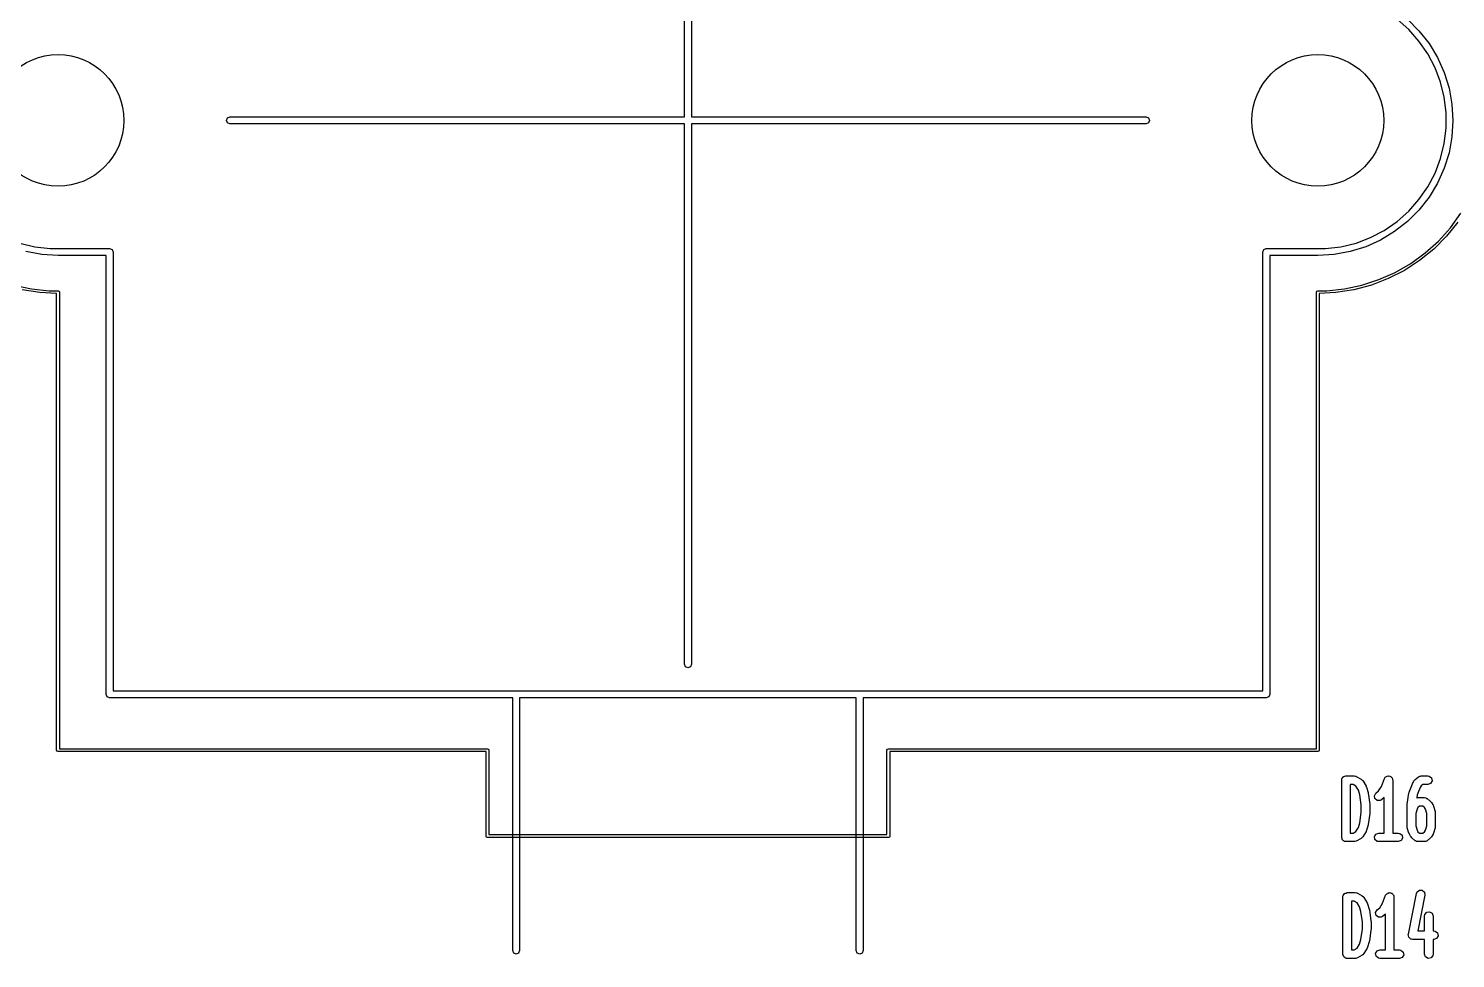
# Model space of a CAD drawing. Extents: x 3.67 to 6.5, y -4.53 to -1.6.
# Drawn here: x 4.665 to 5.646, y -3.214 to -2.575 of the extents above; entities that cross this region are included whole.
import ezdxf

# ---------------------------------------------------------------- set-up
doc = ezdxf.new("R2010")
doc.units = 0
doc.header["$MEASUREMENT"] = 0
doc.layers.add('BLACK', color=7, linetype='CONTINUOUS')

msp = doc.modelspace()

# ---------------------------------------------------------------- linework, layer by layer
at = {"layer": 'BLACK', "linetype": 'CONTINUOUS'}
for p, q in [((5.11575, -2.63543), (5.11575, -2.26378)), ((5.12047, -2.26378), (5.12047, -2.63543)), ((5.61365, -2.57532), (5.60567, -2.56825)), ((5.61279, -2.56825), (5.62073, -2.57618)), ((5.62073, -2.58331), (5.61365, -2.57532)), ((5.62073, -2.57618), (5.62765, -2.58501)), ((5.62679, -2.59209), (5.62073, -2.58331)), ((5.62765, -2.58501), (5.63345, -2.59462)), ((5.63175, -2.60154), (5.62679, -2.59209)), ((5.63345, -2.59462), (5.63806, -2.60485)), ((5.63553, -2.61151), (5.63175, -2.60154)), ((5.63806, -2.60485), (5.64139, -2.61556)), ((5.63808, -2.62187), (5.63553, -2.61151)), ((5.64139, -2.61556), (5.64342, -2.6266)), ((5.63937, -2.63246), (5.63808, -2.62187)), ((5.64342, -2.6266), (5.64409, -2.6378)), ((4.80079, -2.6378), (4.80148, -2.63612)), ((4.80148, -2.63947), (4.80079, -2.6378)), ((4.80148, -2.63612), (4.80315, -2.63543)), ((4.80315, -2.63543), (5.11575, -2.63543)), ((5.12047, -2.63543), (5.43307, -2.63543)), ((5.43307, -2.63543), (5.43474, -2.63612)), ((5.43474, -2.63612), (5.43543, -2.6378)), ((5.43543, -2.6378), (5.43474, -2.63947)), ((5.63937, -2.6378), (5.63937, -2.63246)), ((5.63937, -2.64313), (5.63937, -2.6378)), ((5.63937, -2.6378), (5.63937, -2.6378)), ((5.64409, -2.6378), (5.64342, -2.64899)), ((5.64409, -2.6378), (5.64409, -2.6378)), ((4.80315, -2.64016), (4.80148, -2.63947)), ((5.11575, -2.64016), (4.80315, -2.64016)), ((5.11575, -3.01181), (5.11575, -2.64016)), ((5.43307, -2.64016), (5.12047, -2.64016)), ((5.12047, -2.64016), (5.12047, -3.01181)), ((5.43474, -2.63947), (5.43307, -2.64016)), ((5.63808, -2.65372), (5.63937, -2.64313)), ((5.63553, -2.66408), (5.63808, -2.65372)), ((5.64342, -2.64899), (5.64139, -2.66003)), ((5.63175, -2.67406), (5.63553, -2.66408)), ((5.64139, -2.66003), (5.63806, -2.67074)), ((5.62679, -2.6835), (5.63175, -2.67406)), ((5.63806, -2.67074), (5.63345, -2.68097)), ((5.62073, -2.69228), (5.62679, -2.6835)), ((5.63345, -2.68097), (5.62765, -2.69058)), ((5.61365, -2.70027), (5.62073, -2.69228)), ((5.62765, -2.69058), (5.62073, -2.69941)), ((5.59689, -2.7134), (5.60567, -2.70734)), ((5.61279, -2.70734), (5.60396, -2.71426)), ((5.60567, -2.70734), (5.61365, -2.70027)), ((5.62073, -2.69941), (5.61279, -2.70734)), ((5.64233, -2.71161), (5.64955, -2.70167)), ((5.58744, -2.71836), (5.59689, -2.7134)), ((5.60396, -2.71426), (5.59436, -2.72007)), ((5.63969, -2.71749), (5.63087, -2.7263)), ((5.63412, -2.72073), (5.64233, -2.71161)), ((5.64753, -2.7078), (5.63969, -2.71749)), ((4.65875, -2.72214), (4.66911, -2.7247)), ((4.66911, -2.7247), (4.6797, -2.72598)), ((4.6797, -2.72598), (4.68504, -2.72598)), ((4.68504, -2.72598), (4.72047, -2.72598)), ((4.72047, -2.72598), (4.72214, -2.72668)), ((4.72214, -2.72668), (4.72283, -2.72835)), ((5.51339, -2.72835), (5.51408, -2.72668)), ((5.51408, -2.72668), (5.51575, -2.72598)), ((5.51575, -2.72598), (5.55118, -2.72598)), ((5.55118, -2.72598), (5.55118, -2.72598)), ((5.55118, -2.72598), (5.55118, -2.72598)), ((5.55118, -2.72598), (5.55118, -2.72598)), ((5.55118, -2.72598), (5.55652, -2.72598)), ((5.55652, -2.72598), (5.56711, -2.7247)), ((5.56711, -2.7247), (5.57747, -2.72215)), ((5.58413, -2.72467), (5.57342, -2.72801)), ((5.57747, -2.72215), (5.58744, -2.71836)), ((5.59436, -2.72007), (5.58413, -2.72467)), ((5.63087, -2.7263), (5.62118, -2.73414)), ((5.62499, -2.72894), (5.63412, -2.72073)), ((4.67384, -2.73003), (4.6628, -2.72801)), ((4.68504, -2.73071), (4.67384, -2.73003)), ((4.71811, -2.73071), (4.68504, -2.73071)), ((4.71811, -2.76378), (4.71811, -2.73071)), ((4.72283, -2.72835), (4.72283, -2.76378)), ((5.51339, -2.76378), (5.51339, -2.72835)), ((5.55118, -2.73071), (5.51811, -2.73071)), ((5.51811, -2.73071), (5.51811, -2.76378)), ((5.56238, -2.73003), (5.55118, -2.73071)), ((5.55118, -2.73071), (5.55118, -2.73071)), ((5.55118, -2.73071), (5.55118, -2.73071)), ((5.57342, -2.72801), (5.56238, -2.73003)), ((5.60443, -2.7423), (5.61506, -2.73616)), ((5.62118, -2.73414), (5.61073, -2.74093)), ((5.61506, -2.73616), (5.62499, -2.72894)), ((5.59962, -2.74659), (5.58798, -2.75106)), ((5.59321, -2.74729), (5.60443, -2.7423)), ((5.61073, -2.74093), (5.59962, -2.74659)), ((4.65468, -2.75109), (4.66669, -2.75364)), ((4.67259, -2.75624), (4.66028, -2.75429)), ((4.66669, -2.75364), (4.6789, -2.75492)), ((4.68406, -2.75684), (4.67259, -2.75624)), ((4.6789, -2.75492), (4.68504, -2.75492)), ((4.68504, -2.75492), (4.68562, -2.75511)), ((4.68562, -2.75511), (4.68567, -2.75518)), ((4.68567, -2.75518), (4.68574, -2.75521)), ((4.68574, -2.75521), (4.68579, -2.75535)), ((4.68579, -2.75535), (4.68598, -2.7556)), ((4.68598, -2.7556), (4.68598, -2.75579)), ((4.68598, -2.75579), (4.68602, -2.75591)), ((4.68602, -2.75591), (4.68602, -3.06988)), ((5.5502, -2.75591), (5.55025, -2.75579)), ((5.5502, -3.06988), (5.5502, -2.75591)), ((5.55025, -2.7556), (5.55043, -2.75535)), ((5.55025, -2.75579), (5.55025, -2.7556)), ((5.55043, -2.75535), (5.55049, -2.75521)), ((5.55049, -2.75521), (5.55055, -2.75518)), ((5.55055, -2.75518), (5.5506, -2.75511)), ((5.5506, -2.75511), (5.55118, -2.75492)), ((5.55118, -2.75492), (5.55732, -2.75492)), ((5.56363, -2.75624), (5.55217, -2.75684)), ((5.55732, -2.75492), (5.56953, -2.75364)), ((5.57594, -2.75429), (5.56363, -2.75624)), ((5.56953, -2.75364), (5.58154, -2.75109)), ((5.58798, -2.75106), (5.57594, -2.75429)), ((5.58154, -2.75109), (5.59321, -2.74729)), ((4.68406, -3.07087), (4.68406, -2.75684)), ((4.71811, -3.03248), (4.71811, -2.76378)), ((4.72283, -2.76378), (4.72283, -3.03012)), ((5.51339, -3.03012), (5.51339, -2.76378)), ((5.51811, -2.76378), (5.51811, -3.03248)), ((5.55217, -2.75684), (5.55217, -3.07087)), ((5.11644, -3.01348), (5.11575, -3.01181)), ((5.12047, -3.01181), (5.11978, -3.01348)), ((5.11811, -3.01417), (5.11644, -3.01348)), ((5.11978, -3.01348), (5.11811, -3.01417)), ((4.72283, -3.03012), (5.11811, -3.03012)), ((5.11811, -3.03012), (5.51339, -3.03012)), ((4.7188, -3.03415), (4.71811, -3.03248)), ((4.72047, -3.03484), (4.7188, -3.03415)), ((4.99764, -3.03484), (4.72047, -3.03484)), ((4.99764, -3.20866), (4.99764, -3.03484)), ((5.11811, -3.03484), (5.00236, -3.03484)), ((5.00236, -3.03484), (5.00236, -3.20866)), ((5.23386, -3.03484), (5.11811, -3.03484)), ((5.23386, -3.20866), (5.23386, -3.03484)), ((5.51575, -3.03484), (5.23858, -3.03484)), ((5.23858, -3.03484), (5.23858, -3.20866)), ((5.51742, -3.03415), (5.51575, -3.03484)), ((5.51811, -3.03248), (5.51742, -3.03415)), ((4.68602, -3.06988), (4.98031, -3.06988)), ((4.98031, -3.06988), (4.98101, -3.07017)), ((4.98101, -3.07017), (4.9813, -3.07087)), ((5.25492, -3.07087), (5.25521, -3.07017)), ((5.25521, -3.07017), (5.25591, -3.06988)), ((5.25591, -3.06988), (5.5502, -3.06988)), ((4.68434, -3.07156), (4.68406, -3.07087)), ((4.68504, -3.07185), (4.68434, -3.07156)), ((4.97933, -3.07185), (4.68504, -3.07185)), ((4.97933, -3.12992), (4.97933, -3.07185)), ((4.9813, -3.07087), (4.9813, -3.12894)), ((5.25492, -3.12894), (5.25492, -3.07087)), ((5.55118, -3.07185), (5.25689, -3.07185)), ((5.25689, -3.07185), (5.25689, -3.12992)), ((5.55188, -3.07156), (5.55118, -3.07185)), ((5.55217, -3.07087), (5.55188, -3.07156)), ((5.56775, -3.09043), (5.56825, -3.08984)), ((5.56825, -3.08984), (5.56863, -3.08918)), ((5.56863, -3.08918), (5.56888, -3.08909)), ((5.56888, -3.08909), (5.56905, -3.08888)), ((5.56905, -3.08888), (5.56981, -3.08875)), ((5.56981, -3.08875), (5.57053, -3.08849)), ((5.57053, -3.08849), (5.57615, -3.08849)), ((5.57615, -3.08849), (5.57716, -3.08867)), ((5.57716, -3.08867), (5.57735, -3.08882)), ((5.57735, -3.08882), (5.57759, -3.08886)), ((5.57759, -3.08886), (5.58096, -3.09074)), ((5.59703, -3.09035), (5.59757, -3.08947)), ((5.59757, -3.08947), (5.59799, -3.08925)), ((5.59799, -3.08925), (5.5983, -3.08888)), ((5.5983, -3.08888), (5.59886, -3.08879)), ((5.59886, -3.08879), (5.59935, -3.08852)), ((5.59935, -3.08852), (5.59982, -3.08862)), ((5.59982, -3.08862), (5.60029, -3.08853)), ((5.60029, -3.08853), (5.60078, -3.08882)), ((5.60078, -3.08882), (5.60133, -3.08893)), ((5.60133, -3.08893), (5.60163, -3.08931)), ((5.60163, -3.08931), (5.60204, -3.08954)), ((5.60204, -3.08954), (5.60223, -3.09008)), ((5.60223, -3.09008), (5.60258, -3.09052)), ((5.61813, -3.09105), (5.62038, -3.08917)), ((5.62038, -3.08917), (5.62127, -3.08866)), ((5.62127, -3.08866), (5.62179, -3.08867)), ((5.62179, -3.08867), (5.62227, -3.08849)), ((5.62227, -3.08849), (5.62677, -3.08849)), ((5.62677, -3.08849), (5.62778, -3.08867)), ((5.62778, -3.08867), (5.62933, -3.08997)), ((5.62933, -3.08997), (5.62968, -3.09195)), ((5.56758, -3.09144), (5.56764, -3.09106)), ((5.56758, -3.13081), (5.56758, -3.09144)), ((5.56762, -3.09093), (5.56769, -3.09082)), ((5.56764, -3.09106), (5.56762, -3.09093)), ((5.56769, -3.09082), (5.56775, -3.09043)), ((5.57539, -3.09439), (5.57348, -3.09439)), ((5.57348, -3.09439), (5.57348, -3.12786)), ((5.5774, -3.09551), (5.57539, -3.09439)), ((5.57906, -3.09827), (5.5774, -3.09551)), ((5.58001, -3.10146), (5.57906, -3.09827)), ((5.58096, -3.09074), (5.58176, -3.09138)), ((5.58176, -3.09138), (5.58185, -3.09163)), ((5.58185, -3.09163), (5.58206, -3.0918)), ((5.58206, -3.0918), (5.58431, -3.09555)), ((5.58431, -3.09555), (5.58452, -3.09611)), ((5.58452, -3.09611), (5.58461, -3.09622)), ((5.58461, -3.09622), (5.58573, -3.09997)), ((5.58573, -3.09997), (5.58577, -3.10028)), ((5.59114, -3.10042), (5.593, -3.09887)), ((5.593, -3.09887), (5.59487, -3.09575)), ((5.59487, -3.09575), (5.59703, -3.09035)), ((5.60258, -3.09052), (5.60257, -3.09099)), ((5.60257, -3.09099), (5.60273, -3.09144)), ((5.60273, -3.09144), (5.60273, -3.12786)), ((5.61373, -3.10038), (5.6139, -3.09986)), ((5.6139, -3.09986), (5.61391, -3.09972)), ((5.61391, -3.09972), (5.61616, -3.09409)), ((5.61616, -3.09409), (5.61634, -3.09379)), ((5.61634, -3.09379), (5.61637, -3.09367)), ((5.61637, -3.09367), (5.61749, -3.0918)), ((5.61749, -3.0918), (5.61811, -3.09108)), ((5.61811, -3.09108), (5.61813, -3.09105)), ((5.62155, -3.09651), (5.61952, -3.10159)), ((5.6223, -3.09526), (5.62155, -3.09651)), ((5.62334, -3.09439), (5.6223, -3.09526)), ((5.62677, -3.09439), (5.62334, -3.09439)), ((5.62867, -3.0937), (5.62677, -3.09439)), ((5.62968, -3.09195), (5.62867, -3.0937)), ((5.58107, -3.10853), (5.58001, -3.10146)), ((5.58107, -3.11372), (5.58107, -3.10853)), ((5.58577, -3.10028), (5.58582, -3.10038)), ((5.58582, -3.10038), (5.58695, -3.10788)), ((5.58695, -3.10788), (5.58694, -3.1082)), ((5.58694, -3.1082), (5.58698, -3.10831)), ((5.58698, -3.10831), (5.58698, -3.11394)), ((5.59012, -3.10217), (5.59114, -3.10042)), ((5.59046, -3.10416), (5.59012, -3.10217)), ((5.59201, -3.10546), (5.59046, -3.10416)), ((5.59403, -3.10547), (5.59201, -3.10546)), ((5.59492, -3.10496), (5.59403, -3.10547)), ((5.59682, -3.10337), (5.59492, -3.10496)), ((5.59682, -3.12786), (5.59682, -3.10337)), ((5.61257, -3.10831), (5.61263, -3.10799)), ((5.61257, -3.12331), (5.61257, -3.10831)), ((5.6126, -3.10788), (5.61373, -3.10038)), ((5.61263, -3.10799), (5.6126, -3.10788)), ((5.61952, -3.10159), (5.61921, -3.10366)), ((5.61921, -3.10366), (5.61954, -3.10366)), ((5.61954, -3.10366), (5.62002, -3.10349)), ((5.62002, -3.10349), (5.62452, -3.10349)), ((5.62109, -3.10939), (5.62005, -3.11026)), ((5.62345, -3.10939), (5.62109, -3.10939)), ((5.6245, -3.11026), (5.62345, -3.10939)), ((5.62452, -3.10349), (5.62553, -3.10367)), ((5.62553, -3.10367), (5.62593, -3.104)), ((5.62593, -3.104), (5.62641, -3.10417)), ((5.62641, -3.10417), (5.62866, -3.10605)), ((5.62866, -3.10605), (5.62928, -3.10677)), ((5.62928, -3.10677), (5.6293, -3.1068)), ((5.6293, -3.1068), (5.63043, -3.10867)), ((5.63043, -3.10867), (5.63064, -3.10923)), ((5.63064, -3.10923), (5.63072, -3.10934)), ((5.63072, -3.10934), (5.63185, -3.11309)), ((5.58001, -3.12079), (5.58107, -3.11372)), ((5.58695, -3.11438), (5.58582, -3.12188)), ((5.58698, -3.11394), (5.58692, -3.11426)), ((5.58692, -3.11426), (5.58695, -3.11438)), ((5.61937, -3.11139), (5.61848, -3.11437)), ((5.61848, -3.11437), (5.61848, -3.12288)), ((5.62005, -3.11026), (5.61937, -3.11139)), ((5.62517, -3.11139), (5.6245, -3.11026)), ((5.62607, -3.11437), (5.62517, -3.11139)), ((5.62607, -3.12288), (5.62607, -3.11437)), ((5.63185, -3.11309), (5.63194, -3.11384)), ((5.63194, -3.11384), (5.63197, -3.11394)), ((5.63197, -3.11394), (5.63197, -3.12331)), ((4.9813, -3.12894), (5.25492, -3.12894)), ((5.57348, -3.12786), (5.57539, -3.12786)), ((5.57539, -3.12786), (5.5774, -3.12674)), ((5.5774, -3.12674), (5.57906, -3.12399)), ((5.57906, -3.12399), (5.58001, -3.12079)), ((5.58431, -3.12671), (5.58206, -3.13046)), ((5.58433, -3.12657), (5.58431, -3.12671)), ((5.58461, -3.12604), (5.58433, -3.12657)), ((5.58573, -3.12229), (5.58461, -3.12604)), ((5.58582, -3.12188), (5.58572, -3.12217)), ((5.58572, -3.12217), (5.58573, -3.12229)), ((5.59012, -3.1303), (5.59113, -3.12855)), ((5.59113, -3.12855), (5.59303, -3.12786)), ((5.59303, -3.12786), (5.59682, -3.12786)), ((5.60273, -3.12786), (5.60652, -3.12786)), ((5.60652, -3.12786), (5.60753, -3.12804)), ((5.60753, -3.12804), (5.60908, -3.12934)), ((5.60908, -3.12934), (5.60943, -3.13132)), ((5.61261, -3.12341), (5.61257, -3.12331)), ((5.61269, -3.12416), (5.61261, -3.12341)), ((5.61382, -3.12791), (5.61269, -3.12416)), ((5.6139, -3.12802), (5.61382, -3.12791)), ((5.61412, -3.12858), (5.6139, -3.12802)), ((5.61524, -3.13046), (5.61412, -3.12858)), ((5.61848, -3.12288), (5.61937, -3.12586)), ((5.61937, -3.12586), (5.62005, -3.12699)), ((5.62005, -3.12699), (5.62109, -3.12786)), ((5.62109, -3.12786), (5.62345, -3.12786)), ((5.62345, -3.12786), (5.6245, -3.12699)), ((5.6245, -3.12699), (5.62517, -3.12586)), ((5.62517, -3.12586), (5.62607, -3.12288)), ((5.63043, -3.12858), (5.6293, -3.13046)), ((5.63045, -3.12845), (5.63043, -3.12858)), ((5.63072, -3.12791), (5.63045, -3.12845)), ((5.63185, -3.12416), (5.63072, -3.12791)), ((5.63197, -3.12331), (5.63184, -3.12405)), ((5.63184, -3.12405), (5.63185, -3.12416)), ((4.97962, -3.13062), (4.97933, -3.12992)), ((4.98031, -3.13091), (4.97962, -3.13062)), ((5.25591, -3.13091), (4.98031, -3.13091)), ((5.2566, -3.13062), (5.25591, -3.13091)), ((5.25689, -3.12992), (5.2566, -3.13062)), ((5.56784, -3.13153), (5.56758, -3.13081)), ((5.56797, -3.13229), (5.56784, -3.13153)), ((5.56818, -3.13246), (5.56797, -3.13229)), ((5.56827, -3.13271), (5.56818, -3.13246)), ((5.56893, -3.13309), (5.56827, -3.13271)), ((5.56952, -3.13359), (5.56893, -3.13309)), ((5.5699, -3.13365), (5.56952, -3.13359)), ((5.57002, -3.13372), (5.5699, -3.13365)), ((5.57015, -3.1337), (5.57002, -3.13372)), ((5.57053, -3.13376), (5.57015, -3.1337)), ((5.57615, -3.13376), (5.57053, -3.13376)), ((5.57638, -3.13368), (5.57615, -3.13376)), ((5.57662, -3.13373), (5.57638, -3.13368)), ((5.57759, -3.13339), (5.57662, -3.13373)), ((5.58096, -3.13152), (5.57759, -3.13339)), ((5.58114, -3.13132), (5.58096, -3.13152)), ((5.58139, -3.13123), (5.58114, -3.13132)), ((5.58206, -3.13046), (5.58139, -3.13123)), ((5.59047, -3.13229), (5.59012, -3.1303)), ((5.59202, -3.13359), (5.59047, -3.13229)), ((5.59303, -3.13376), (5.59202, -3.13359)), ((5.60652, -3.13376), (5.59303, -3.13376)), ((5.60842, -3.13307), (5.60652, -3.13376)), ((5.60943, -3.13132), (5.60842, -3.13307)), ((5.61527, -3.13048), (5.61524, -3.13046)), ((5.61588, -3.13121), (5.61527, -3.13048)), ((5.61813, -3.13308), (5.61588, -3.13121)), ((5.61862, -3.13325), (5.61813, -3.13308)), ((5.61901, -3.13359), (5.61862, -3.13325)), ((5.62002, -3.13376), (5.61901, -3.13359)), ((5.62452, -3.13376), (5.62002, -3.13376)), ((5.62501, -3.13359), (5.62452, -3.13376)), ((5.62552, -3.13359), (5.62501, -3.13359)), ((5.62641, -3.13308), (5.62552, -3.13359)), ((5.62866, -3.13121), (5.62641, -3.13308)), ((5.62868, -3.13117), (5.62866, -3.13121)), ((5.6293, -3.13046), (5.62868, -3.13117)), ((5.5706, -3.16907), (5.57132, -3.1688)), ((5.57132, -3.1688), (5.57694, -3.1688)), ((5.57694, -3.1688), (5.57795, -3.16898)), ((5.61904, -3.1693), (5.61941, -3.16835)), ((5.61941, -3.16835), (5.62099, -3.16708)), ((5.62099, -3.16708), (5.62301, -3.16713)), ((5.62301, -3.16713), (5.62452, -3.16846)), ((5.62452, -3.16846), (5.62483, -3.17046)), ((5.56836, -3.17176), (5.56843, -3.17137)), ((5.56836, -3.21113), (5.56836, -3.17176)), ((5.56841, -3.17124), (5.56847, -3.17113)), ((5.56843, -3.17137), (5.56841, -3.17124)), ((5.56847, -3.17113), (5.56854, -3.17075)), ((5.56854, -3.17075), (5.56903, -3.17016)), ((5.56903, -3.17016), (5.56942, -3.16949)), ((5.56942, -3.16949), (5.56967, -3.1694)), ((5.56967, -3.1694), (5.56984, -3.1692)), ((5.56984, -3.1692), (5.5706, -3.16907)), ((5.57618, -3.17471), (5.57427, -3.17471)), ((5.57427, -3.17471), (5.57427, -3.20817)), ((5.57819, -3.17583), (5.57618, -3.17471)), ((5.57795, -3.16898), (5.57814, -3.16914)), ((5.57814, -3.16914), (5.57837, -3.16918)), ((5.57984, -3.17858), (5.57819, -3.17583)), ((5.57837, -3.16918), (5.58175, -3.17105)), ((5.5808, -3.18178), (5.57984, -3.17858)), ((5.58175, -3.17105), (5.58255, -3.1717)), ((5.58255, -3.1717), (5.58264, -3.17194)), ((5.58264, -3.17194), (5.58285, -3.17211)), ((5.58285, -3.17211), (5.5851, -3.17586)), ((5.5851, -3.17586), (5.58531, -3.17642)), ((5.58531, -3.17642), (5.58539, -3.17653)), ((5.58539, -3.17653), (5.58652, -3.18028)), ((5.59379, -3.17918), (5.59566, -3.17606)), ((5.59566, -3.17606), (5.59782, -3.17066)), ((5.59782, -3.17066), (5.59836, -3.16979)), ((5.59836, -3.16979), (5.59878, -3.16956)), ((5.59878, -3.16956), (5.59909, -3.1692)), ((5.59909, -3.1692), (5.59964, -3.1691)), ((5.59964, -3.1691), (5.60014, -3.16883)), ((5.60014, -3.16883), (5.60061, -3.16893)), ((5.60061, -3.16893), (5.60108, -3.16885)), ((5.60108, -3.16885), (5.60156, -3.16913)), ((5.60156, -3.16913), (5.60212, -3.16925)), ((5.60212, -3.16925), (5.60241, -3.16962)), ((5.60241, -3.16962), (5.60282, -3.16986)), ((5.60282, -3.16986), (5.60302, -3.17039)), ((5.60302, -3.17039), (5.60337, -3.17083)), ((5.60337, -3.17083), (5.60335, -3.17131)), ((5.60335, -3.17131), (5.60352, -3.17176)), ((5.60352, -3.17176), (5.60352, -3.20817)), ((5.61341, -3.19742), (5.61904, -3.1693)), ((5.62483, -3.17046), (5.61991, -3.19505)), ((5.58186, -3.18885), (5.5808, -3.18178)), ((5.58652, -3.18028), (5.58655, -3.18059)), ((5.58655, -3.18059), (5.58661, -3.18069)), ((5.58661, -3.18069), (5.58773, -3.18819)), ((5.58773, -3.18819), (5.58773, -3.18852)), ((5.59091, -3.18248), (5.59192, -3.18074)), ((5.59125, -3.18447), (5.59091, -3.18248)), ((5.59279, -3.18578), (5.59125, -3.18447)), ((5.59192, -3.18074), (5.59379, -3.17918)), ((5.59481, -3.18578), (5.59279, -3.18578)), ((5.5957, -3.18527), (5.59481, -3.18578)), ((5.59761, -3.18369), (5.5957, -3.18527)), ((5.59761, -3.20817), (5.59761, -3.18369)), ((5.62461, -3.18488), (5.62478, -3.18387)), ((5.62461, -3.19505), (5.62461, -3.18488)), ((5.62478, -3.18387), (5.62608, -3.18232)), ((5.62608, -3.18232), (5.62807, -3.18197)), ((5.62807, -3.18197), (5.62982, -3.18298)), ((5.62982, -3.18298), (5.63051, -3.18488)), ((5.63051, -3.18488), (5.63051, -3.19505)), ((5.5808, -3.20111), (5.58186, -3.19403)), ((5.58186, -3.19403), (5.58186, -3.18885)), ((5.58773, -3.19469), (5.58661, -3.20219)), ((5.58777, -3.19425), (5.58771, -3.19457)), ((5.58771, -3.19457), (5.58773, -3.19469)), ((5.58773, -3.18852), (5.58777, -3.18863)), ((5.58777, -3.18863), (5.58777, -3.19425)), ((5.6134, -3.19749), (5.61342, -3.19746)), ((5.61357, -3.19845), (5.6134, -3.19749)), ((5.61342, -3.19746), (5.61341, -3.19742)), ((5.61991, -3.19505), (5.62461, -3.19505)), ((5.63051, -3.19505), (5.63093, -3.19505)), ((5.63093, -3.19505), (5.63194, -3.19523)), ((5.63194, -3.19523), (5.63349, -3.19653)), ((5.63349, -3.19653), (5.63384, -3.19852)), ((5.57618, -3.20817), (5.57819, -3.20705)), ((5.57819, -3.20705), (5.57984, -3.2043)), ((5.57984, -3.2043), (5.5808, -3.20111)), ((5.5851, -3.20702), (5.58285, -3.21077)), ((5.58512, -3.20689), (5.5851, -3.20702)), ((5.58539, -3.20635), (5.58512, -3.20689)), ((5.58652, -3.2026), (5.58539, -3.20635)), ((5.58661, -3.20219), (5.58651, -3.20248)), ((5.58651, -3.20248), (5.58652, -3.2026)), ((5.61372, -3.19942), (5.61357, -3.19845)), ((5.61375, -3.19944), (5.61372, -3.19942)), ((5.61375, -3.19948), (5.61375, -3.19944)), ((5.6145, -3.20011), (5.61375, -3.19948)), ((5.61524, -3.20075), (5.6145, -3.20011)), ((5.61527, -3.20076), (5.61524, -3.20075)), ((5.6153, -3.20078), (5.61527, -3.20076)), ((5.61631, -3.20096), (5.6153, -3.20078)), ((5.62461, -3.20096), (5.61631, -3.20096)), ((5.62461, -3.21113), (5.62461, -3.20096)), ((5.63093, -3.20096), (5.63051, -3.20096)), ((5.63051, -3.20096), (5.63051, -3.21113)), ((5.63283, -3.20027), (5.63093, -3.20096)), ((5.63384, -3.19852), (5.63283, -3.20027)), ((4.99833, -3.21033), (4.99764, -3.20866)), ((5, -3.21102), (4.99833, -3.21033)), ((5.00167, -3.21033), (5, -3.21102)), ((5.00236, -3.20866), (5.00167, -3.21033)), ((5.23455, -3.21033), (5.23386, -3.20866)), ((5.23622, -3.21102), (5.23455, -3.21033)), ((5.23789, -3.21033), (5.23622, -3.21102)), ((5.23858, -3.20866), (5.23789, -3.21033)), ((5.56863, -3.21185), (5.56836, -3.21113)), ((5.56876, -3.2126), (5.56863, -3.21185)), ((5.56896, -3.21277), (5.56876, -3.2126)), ((5.56905, -3.21302), (5.56896, -3.21277)), ((5.56972, -3.21341), (5.56905, -3.21302)), ((5.57031, -3.2139), (5.56972, -3.21341)), ((5.57069, -3.21397), (5.57031, -3.2139)), ((5.5708, -3.21403), (5.57069, -3.21397)), ((5.57093, -3.21401), (5.5708, -3.21403)), ((5.57132, -3.21408), (5.57093, -3.21401)), ((5.57694, -3.21408), (5.57132, -3.21408)), ((5.57427, -3.20817), (5.57618, -3.20817)), ((5.57717, -3.214), (5.57694, -3.21408)), ((5.57741, -3.21404), (5.57717, -3.214)), ((5.57837, -3.21371), (5.57741, -3.21404)), ((5.58175, -3.21183), (5.57837, -3.21371)), ((5.58192, -3.21163), (5.58175, -3.21183)), ((5.58217, -3.21155), (5.58192, -3.21163)), ((5.58285, -3.21077), (5.58217, -3.21155)), ((5.59091, -3.21061), (5.59192, -3.20886)), ((5.59126, -3.2126), (5.59091, -3.21061)), ((5.5928, -3.2139), (5.59126, -3.2126)), ((5.59192, -3.20886), (5.59381, -3.20817)), ((5.59381, -3.21408), (5.5928, -3.2139)), ((5.59381, -3.20817), (5.59761, -3.20817)), ((5.60731, -3.21408), (5.59381, -3.21408)), ((5.60352, -3.20817), (5.60731, -3.20817)), ((5.60731, -3.20817), (5.60832, -3.20835)), ((5.60921, -3.21339), (5.60731, -3.21408)), ((5.60832, -3.20835), (5.60987, -3.20965)), ((5.61022, -3.21164), (5.60921, -3.21339)), ((5.60987, -3.20965), (5.61022, -3.21164)), ((5.6253, -3.21302), (5.62461, -3.21113)), ((5.62705, -3.21403), (5.6253, -3.21302)), ((5.62904, -3.21368), (5.62705, -3.21403)), ((5.63033, -3.21214), (5.62904, -3.21368)), ((5.63051, -3.21113), (5.63033, -3.21214))]:
    msp.add_line(p, q, dxfattribs=at)
at = {"layer": 'BLACK'}
for centre in [(4.68504, -2.6378), (5.55118, -2.6378)]:
    msp.add_circle(centre, 0.04528, dxfattribs=at)

doc.saveas('drawing.dxf')
